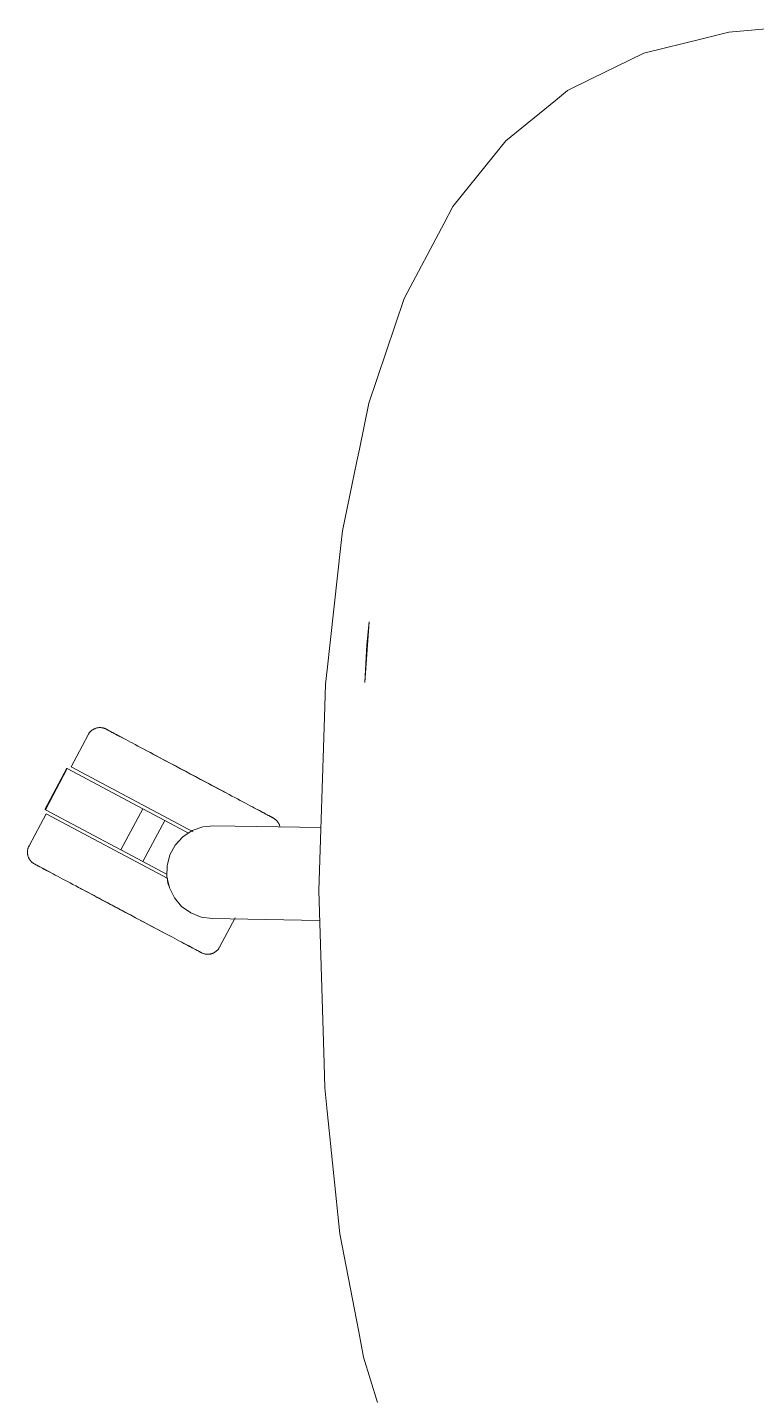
# Model space of a CAD drawing. Header units: millimetres. Extents: x 155927 to 326028, y -36033 to 97293.
# Drawn here: x 192658.7 to 192878.3, y 33412.3 to 33825.4 of the extents above; entities that cross this region are included whole.
import ezdxf

# ---------------------------------------------------------------- set-up
doc = ezdxf.new("R2010")
doc.units = ezdxf.units.MM
doc.header["$MEASUREMENT"] = 0
doc.layers.add('G-IMPT', color=8, linetype='CONTINUOUS', lineweight=9)
doc.layers.add('I-FURN', color=8, linetype='CONTINUOUS', lineweight=9)

msp = doc.modelspace()

# ---------------------------------------------------------------- linework, layer by layer
at = {"layer": 'G-IMPT'}
for p, q in [((192885.87, 33825.37), (192869.99, 33823.92)), ((192844.39, 33817.64), (192862.33, 33822.04)), ((192862.33, 33822.04), (192864.7, 33822.63)), ((192869.99, 33823.92), (192864.7, 33822.63)), ((192840.02, 33815.49), (192844.39, 33817.64)), ((192840.02, 33815.49), (192828.55, 33809.85)), ((192821.39, 33806.32), (192828.55, 33809.85)), ((192817.74, 33803.35), (192821.39, 33806.32)), ((192817.74, 33803.35), (192802.79, 33791.18)), ((192802.79, 33791.18), (192799.03, 33786.51)), ((192786.82, 33771.38), (192799.03, 33786.51)), ((192786.82, 33771.38), (192784.11, 33766.25)), ((192783.39, 33764.87), (192773.09, 33745.37)), ((192783.39, 33764.87), (192784.11, 33766.25)), ((192764.06, 33719.62), (192772.21, 33743.71)), ((192773.09, 33745.37), (192772.21, 33743.71)), ((192764.06, 33719.62), (192761.55, 33712.18)), ((192758.68, 33698.36), (192761.55, 33712.18)), ((192757.91, 33694.68), (192758.68, 33698.36)), ((192757.91, 33694.68), (192753.56, 33673.74)), ((192753.56, 33673.74), (192753.08, 33669.32)), ((192748.95, 33631.87), (192753.08, 33669.32)), ((192760.35, 33628.04), (192761.6, 33646.32)), ((192761.6, 33646.32), (192760.98, 33639.37)), ((192760.35, 33628.04), (192760.98, 33639.37)), ((192748.95, 33631.87), (192748.47, 33627.5)), ((192748.14, 33617.56), (192748.47, 33627.5)), ((192748.14, 33617.56), (192746.44, 33565.38)), ((192746.44, 33565.38), (192748.06, 33513.21)), ((192748.06, 33513.21), (192748.28, 33505.95)), ((192749.01, 33498.89), (192748.28, 33505.95)), ((192752.83, 33461.9), (192749.01, 33498.89)), ((192752.83, 33461.9), (192752.92, 33461.43)), ((192757.79, 33436.06), (192752.92, 33461.43)), ((192757.79, 33436.06), (192758.49, 33432.39)), ((192759.95, 33424.79), (192758.49, 33432.39)), ((192764.15, 33411.18), (192759.95, 33424.79))]:
    msp.add_line(p, q, dxfattribs=at)
at = {"layer": 'I-FURN'}
for p, q in [((192678.13, 33613.64), (192678.26, 33613.74)), ((192678.26, 33613.74), (192678.4, 33613.82)), ((192678.4, 33613.82), (192678.54, 33613.91)), ((192678.54, 33613.91), (192678.68, 33613.98)), ((192678.68, 33613.98), (192678.82, 33614.06)), ((192678.82, 33614.06), (192678.97, 33614.12)), ((192678.97, 33614.12), (192679.12, 33614.18)), ((192679.12, 33614.18), (192679.27, 33614.24)), ((192679.27, 33614.24), (192679.42, 33614.28)), ((192679.42, 33614.28), (192679.58, 33614.33)), ((192679.58, 33614.33), (192679.74, 33614.36)), ((192679.74, 33614.36), (192679.9, 33614.39)), ((192679.9, 33614.39), (192680.05, 33614.41)), ((192680.05, 33614.41), (192680.22, 33614.43)), ((192680.22, 33614.43), (192680.38, 33614.44)), ((192680.38, 33614.44), (192680.54, 33614.44)), ((192680.54, 33614.44), (192680.7, 33614.44)), ((192680.7, 33614.44), (192680.86, 33614.43)), ((192680.86, 33614.43), (192681.02, 33614.42)), ((192681.02, 33614.42), (192681.18, 33614.39)), ((192681.18, 33614.39), (192681.34, 33614.37)), ((192681.34, 33614.37), (192681.5, 33614.33)), ((192681.5, 33614.33), (192681.65, 33614.29)), ((192681.65, 33614.29), (192681.81, 33614.24)), ((192681.81, 33614.24), (192681.96, 33614.19)), ((192681.96, 33614.19), (192682.11, 33614.13)), ((192682.11, 33614.13), (192682.25, 33614.06)), ((192682.25, 33614.06), (192682.4, 33613.99)), ((192682.4, 33613.99), (192682.44, 33613.97)), ((192682.44, 33613.97), (192682.46, 33613.96)), ((192682.49, 33613.95), (192682.44, 33613.97)), ((192682.44, 33613.97), (192682.44, 33613.97)), ((192682.46, 33613.96), (192682.52, 33613.93)), ((192682.57, 33613.9), (192682.49, 33613.95)), ((192682.52, 33613.93), (192682.62, 33613.88)), ((192682.69, 33613.84), (192682.57, 33613.9)), ((192682.62, 33613.88), (192682.76, 33613.8)), ((192682.85, 33613.75), (192682.69, 33613.84)), ((192682.76, 33613.8), (192682.94, 33613.71)), ((192683.05, 33613.65), (192682.85, 33613.75)), ((192682.94, 33613.71), (192683.16, 33613.59)), ((192676.99, 33612.31), (192671.84, 33602.62)), ((192676.99, 33612.31), (192677.07, 33612.45)), ((192677.07, 33612.45), (192677.15, 33612.58)), ((192677.15, 33612.58), (192677.24, 33612.72)), ((192677.24, 33612.72), (192677.33, 33612.85)), ((192677.33, 33612.85), (192677.43, 33612.97)), ((192677.43, 33612.97), (192677.54, 33613.1)), ((192677.54, 33613.1), (192677.65, 33613.22)), ((192677.65, 33613.22), (192677.76, 33613.33)), ((192677.76, 33613.33), (192677.88, 33613.44)), ((192677.88, 33613.44), (192678, 33613.54)), ((192678, 33613.54), (192678.13, 33613.64)), ((192683.29, 33613.52), (192683.05, 33613.65)), ((192683.16, 33613.59), (192683.42, 33613.45)), ((192683.57, 33613.37), (192683.29, 33613.52)), ((192683.42, 33613.45), (192683.71, 33613.29)), ((192683.89, 33613.2), (192683.57, 33613.37)), ((192683.71, 33613.29), (192684.05, 33613.12)), ((192684.25, 33613.01), (192683.89, 33613.2)), ((192684.05, 33613.12), (192684.42, 33612.92)), ((192684.64, 33612.8), (192684.25, 33613.01)), ((192684.42, 33612.92), (192684.83, 33612.7)), ((192685.07, 33612.57), (192684.64, 33612.8)), ((192684.83, 33612.7), (192685.28, 33612.46)), ((192685.53, 33612.33), (192685.07, 33612.57)), ((192685.28, 33612.46), (192685.76, 33612.21)), ((192686.04, 33612.06), (192685.53, 33612.33)), ((192685.76, 33612.21), (192686.28, 33611.93)), ((192686.57, 33611.77), (192686.04, 33612.06)), ((192686.28, 33611.93), (192686.83, 33611.64)), ((192687.14, 33611.47), (192686.57, 33611.77)), ((192686.83, 33611.64), (192687.41, 33611.33)), ((192687.74, 33611.15), (192687.14, 33611.47)), ((192688.37, 33610.82), (192687.74, 33611.15)), ((192689.04, 33610.46), (192688.37, 33610.82)), ((192689.73, 33610.09), (192689.04, 33610.46)), ((192690.46, 33609.71), (192689.73, 33610.09)), ((192691.2, 33609.31), (192690.46, 33609.71)), ((192691.98, 33608.9), (192691.2, 33609.31)), ((192692.78, 33608.47), (192691.98, 33608.9)), ((192693.61, 33608.03), (192692.78, 33608.47)), ((192693.16, 33608.27), (192693.99, 33607.83)), ((192694.45, 33607.58), (192693.61, 33608.03)), ((192693.99, 33607.83), (192694.85, 33607.37)), ((192695.32, 33607.12), (192694.45, 33607.58)), ((192694.85, 33607.37), (192695.73, 33606.91)), ((192696.21, 33606.65), (192695.32, 33607.12)), ((192695.73, 33606.91), (192696.62, 33606.43)), ((192697.11, 33606.17), (192696.21, 33606.65)), ((192696.62, 33606.43), (192697.54, 33605.94)), ((192698.04, 33605.68), (192697.11, 33606.17)), ((192697.54, 33605.94), (192698.47, 33605.45)), ((192698.97, 33605.18), (192698.04, 33605.68)), ((192698.47, 33605.45), (192699.41, 33604.95)), ((192670.54, 33602.18), (192663.97, 33589.81)), ((192664.14, 33589.72), (192670.71, 33602.08)), ((192670.71, 33602.08), (192693.42, 33590.01)), ((192708.59, 33583.08), (192671.84, 33602.62)), ((192699.93, 33604.67), (192698.97, 33605.18)), ((192699.41, 33604.95), (192700.37, 33604.44)), ((192700.89, 33604.16), (192699.93, 33604.67)), ((192700.37, 33604.44), (192701.34, 33603.92)), ((192701.86, 33603.64), (192700.89, 33604.16)), ((192701.34, 33603.92), (192702.32, 33603.4)), ((192702.85, 33603.12), (192701.86, 33603.64)), ((192702.32, 33603.4), (192703.3, 33602.88)), ((192703.84, 33602.59), (192702.85, 33603.12)), ((192703.3, 33602.88), (192704.3, 33602.35)), ((192704.84, 33602.06), (192703.84, 33602.59)), ((192704.3, 33602.35), (192705.3, 33601.82)), ((192705.84, 33601.53), (192704.84, 33602.06)), ((192705.3, 33601.82), (192706.3, 33601.29)), ((192706.84, 33601), (192705.84, 33601.53)), ((192706.3, 33601.29), (192707.3, 33600.75)), ((192707.85, 33600.46), (192706.84, 33601)), ((192707.3, 33600.75), (192708.31, 33600.22)), ((192708.85, 33599.93), (192707.85, 33600.46)), ((192708.31, 33600.22), (192709.31, 33599.68)), ((192709.85, 33599.39), (192708.85, 33599.93)), ((192709.31, 33599.68), (192710.31, 33599.15)), ((192710.85, 33598.86), (192709.85, 33599.39)), ((192710.31, 33599.15), (192711.31, 33598.62)), ((192711.85, 33598.33), (192710.85, 33598.86)), ((192711.31, 33598.62), (192712.3, 33598.09)), ((192712.83, 33597.81), (192711.85, 33598.33)), ((192712.3, 33598.09), (192713.29, 33597.57)), ((192713.81, 33597.29), (192712.83, 33597.81)), ((192713.29, 33597.57), (192714.26, 33597.05)), ((192714.78, 33596.77), (192713.81, 33597.29)), ((192714.26, 33597.05), (192715.22, 33596.54)), ((192715.74, 33596.27), (192714.78, 33596.77)), ((192715.22, 33596.54), (192716.18, 33596.03)), ((192716.68, 33595.76), (192715.74, 33596.27)), ((192716.18, 33596.03), (192717.11, 33595.53)), ((192717.61, 33595.27), (192716.68, 33595.76)), ((192717.11, 33595.53), (192718.04, 33595.04)), ((192718.53, 33594.78), (192717.61, 33595.27)), ((192718.04, 33595.04), (192718.94, 33594.56)), ((192719.42, 33594.31), (192718.53, 33594.78)), ((192720.3, 33593.84), (192719.42, 33594.31)), ((192721.16, 33593.38), (192720.3, 33593.84)), ((192721.99, 33592.94), (192721.16, 33593.38)), ((192686.85, 33577.65), (192664.14, 33589.72)), ((192686.85, 33577.65), (192693.42, 33590.01)), ((192693.42, 33590.01), (192700.06, 33586.48)), ((192722.8, 33592.51), (192721.99, 33592.94)), ((192723.59, 33592.09), (192722.8, 33592.51)), ((192724.35, 33591.69), (192723.59, 33592.09)), ((192725.09, 33591.29), (192724.35, 33591.69)), ((192725.8, 33590.92), (192725.09, 33591.29)), ((192726.47, 33590.56), (192725.8, 33590.92)), ((192727.12, 33590.21), (192726.47, 33590.56)), ((192727.74, 33589.89), (192727.12, 33590.21)), ((192728.32, 33589.58), (192727.74, 33589.89)), ((192728.01, 33589.74), (192728.58, 33589.44)), ((192728.87, 33589.28), (192728.32, 33589.58)), ((192728.58, 33589.44), (192729.11, 33589.15)), ((192729.39, 33589.01), (192728.87, 33589.28)), ((192729.11, 33589.15), (192729.62, 33588.89)), ((192729.87, 33588.75), (192729.39, 33589.01)), ((192664.33, 33588.49), (192659.18, 33578.81)), ((192701.04, 33568.97), (192664.33, 33588.49)), ((192693.49, 33574.12), (192700.06, 33586.48)), ((192700.06, 33586.48), (192707.21, 33582.68)), ((192711.51, 33584.55), (192714.87, 33584.9)), ((192714.87, 33584.9), (192747.06, 33584.34)), ((192729.62, 33588.89), (192730.08, 33588.64)), ((192730.32, 33588.51), (192729.87, 33588.75)), ((192730.08, 33588.64), (192730.51, 33588.41)), ((192730.73, 33588.3), (192730.32, 33588.51)), ((192730.51, 33588.41), (192730.9, 33588.2)), ((192731.1, 33588.1), (192730.73, 33588.3)), ((192730.9, 33588.2), (192731.26, 33588.01)), ((192731.44, 33587.92), (192731.1, 33588.1)), ((192731.26, 33588.01), (192731.58, 33587.84)), ((192731.73, 33587.76), (192731.44, 33587.92)), ((192731.58, 33587.84), (192731.86, 33587.7)), ((192731.99, 33587.62), (192731.73, 33587.76)), ((192731.86, 33587.7), (192732.1, 33587.57)), ((192732.21, 33587.51), (192731.99, 33587.62)), ((192732.1, 33587.57), (192732.3, 33587.46)), ((192732.39, 33587.41), (192732.21, 33587.51)), ((192732.3, 33587.46), (192732.46, 33587.37)), ((192732.53, 33587.34), (192732.39, 33587.41)), ((192732.46, 33587.37), (192732.58, 33587.31)), ((192732.63, 33587.28), (192732.53, 33587.34)), ((192732.58, 33587.31), (192732.66, 33587.27)), ((192732.69, 33587.25), (192732.63, 33587.28)), ((192732.66, 33587.27), (192732.71, 33587.24)), ((192732.71, 33587.24), (192732.69, 33587.25)), ((192732.71, 33587.24), (192732.85, 33587.16)), ((192732.71, 33587.24), (192732.71, 33587.24)), ((192732.85, 33587.16), (192732.99, 33587.08)), ((192732.99, 33587.08), (192733.12, 33586.99)), ((192733.12, 33586.99), (192733.26, 33586.89)), ((192733.26, 33586.89), (192733.38, 33586.79)), ((192733.38, 33586.79), (192733.5, 33586.69)), ((192733.5, 33586.69), (192733.62, 33586.58)), ((192733.62, 33586.58), (192733.74, 33586.46)), ((192733.74, 33586.46), (192733.84, 33586.35)), ((192733.84, 33586.35), (192733.95, 33586.22)), ((192733.95, 33586.22), (192734.05, 33586.1)), ((192734.05, 33586.1), (192734.14, 33585.96)), ((192734.14, 33585.96), (192734.23, 33585.83)), ((192734.23, 33585.83), (192734.31, 33585.69)), ((192734.31, 33585.69), (192734.39, 33585.55)), ((192734.39, 33585.55), (192734.46, 33585.41)), ((192734.46, 33585.41), (192734.53, 33585.26)), ((192734.53, 33585.26), (192734.59, 33585.11)), ((192734.59, 33585.11), (192734.64, 33584.96)), ((192734.64, 33584.96), (192734.69, 33584.8)), ((192734.69, 33584.8), (192734.73, 33584.65)), ((192703.25, 33579.05), (192705.53, 33581.54)), ((192705.53, 33581.54), (192708.34, 33583.41)), ((192708.34, 33583.41), (192711.51, 33584.55)), ((192734.73, 33584.65), (192734.77, 33584.49)), ((192658.7, 33576.91), (192658.71, 33577.07)), ((192658.71, 33576.75), (192658.7, 33576.91)), ((192658.71, 33577.07), (192658.72, 33577.23)), ((192658.72, 33576.58), (192658.71, 33576.75)), ((192658.72, 33577.23), (192658.73, 33577.39)), ((192658.73, 33576.42), (192658.72, 33576.58)), ((192658.73, 33577.39), (192658.75, 33577.55)), ((192658.75, 33577.55), (192658.78, 33577.71)), ((192658.78, 33577.71), (192658.82, 33577.86)), ((192658.82, 33577.86), (192658.86, 33578.02)), ((192658.86, 33578.02), (192658.91, 33578.17)), ((192658.91, 33578.17), (192658.96, 33578.33)), ((192658.96, 33578.33), (192659.02, 33578.48)), ((192659.02, 33578.48), (192659.08, 33578.62)), ((192659.08, 33578.62), (192659.16, 33578.77)), ((192659.16, 33578.77), (192659.18, 33578.81)), ((192693.49, 33574.12), (192686.85, 33577.65)), ((192701.63, 33576.1), (192703.25, 33579.05)), ((192658.76, 33576.26), (192658.73, 33576.42)), ((192658.79, 33576.11), (192658.76, 33576.26)), ((192658.82, 33575.95), (192658.79, 33576.11)), ((192658.86, 33575.79), (192658.82, 33575.95)), ((192658.91, 33575.64), (192658.86, 33575.79)), ((192658.97, 33575.49), (192658.91, 33575.64)), ((192659.03, 33575.34), (192658.97, 33575.49)), ((192659.09, 33575.19), (192659.03, 33575.34)), ((192659.16, 33575.05), (192659.09, 33575.19)), ((192659.24, 33574.91), (192659.16, 33575.05)), ((192659.32, 33574.77), (192659.24, 33574.91)), ((192659.41, 33574.63), (192659.32, 33574.77)), ((192659.51, 33574.5), (192659.41, 33574.63)), ((192659.61, 33574.37), (192659.51, 33574.5)), ((192659.71, 33574.25), (192659.61, 33574.37)), ((192659.82, 33574.13), (192659.71, 33574.25)), ((192659.93, 33574.02), (192659.82, 33574.13)), ((192660.05, 33573.91), (192659.93, 33574.02)), ((192660.17, 33573.8), (192660.05, 33573.91)), ((192660.3, 33573.7), (192660.17, 33573.8)), ((192660.43, 33573.61), (192660.3, 33573.7)), ((192660.56, 33573.52), (192660.43, 33573.61)), ((192660.7, 33573.44), (192660.56, 33573.52)), ((192660.84, 33573.36), (192660.7, 33573.44)), ((192660.85, 33573.35), (192660.84, 33573.36)), ((192660.84, 33573.36), (192660.86, 33573.35)), ((192660.89, 33573.33), (192660.85, 33573.35)), ((192660.86, 33573.35), (192660.92, 33573.31)), ((192660.97, 33573.29), (192660.89, 33573.33)), ((192660.92, 33573.31), (192661.02, 33573.26)), ((192661.09, 33573.22), (192660.97, 33573.29)), ((192661.02, 33573.26), (192661.16, 33573.19)), ((192661.26, 33573.14), (192661.09, 33573.22)), ((192661.16, 33573.19), (192661.34, 33573.09)), ((192661.46, 33573.03), (192661.26, 33573.14)), ((192661.34, 33573.09), (192661.56, 33572.97)), ((192661.7, 33572.9), (192661.46, 33573.03)), ((192661.56, 33572.97), (192661.82, 33572.84)), ((192661.98, 33572.75), (192661.7, 33572.9)), ((192661.82, 33572.84), (192662.12, 33572.68)), ((192662.29, 33572.58), (192661.98, 33572.75)), ((192662.12, 33572.68), (192662.45, 33572.5)), ((192662.65, 33572.4), (192662.29, 33572.58)), ((192662.45, 33572.5), (192662.83, 33572.3)), ((192663.04, 33572.19), (192662.65, 33572.4)), ((192700.64, 33570.32), (192693.49, 33574.12)), ((192700.71, 33569.46), (192700.76, 33572.83)), ((192700.76, 33572.83), (192701.63, 33576.1)), ((192662.83, 33572.3), (192663.24, 33572.08)), ((192663.47, 33571.96), (192663.04, 33572.19)), ((192663.24, 33572.08), (192663.68, 33571.85)), ((192663.94, 33571.71), (192663.47, 33571.96)), ((192663.68, 33571.85), (192664.16, 33571.59)), ((192664.44, 33571.44), (192663.94, 33571.71)), ((192664.16, 33571.59), (192664.68, 33571.32)), ((192664.97, 33571.16), (192664.44, 33571.44)), ((192664.68, 33571.32), (192665.23, 33571.02)), ((192665.54, 33570.86), (192664.97, 33571.16)), ((192665.23, 33571.02), (192665.82, 33570.71)), ((192665.82, 33570.71), (192666.43, 33570.38)), ((192666.43, 33570.38), (192667.08, 33570.04)), ((192667.08, 33570.04), (192667.76, 33569.68)), ((192667.76, 33569.68), (192668.47, 33569.3)), ((192668.47, 33569.3), (192669.2, 33568.91)), ((192669.2, 33568.91), (192669.96, 33568.51)), ((192669.96, 33568.51), (192670.75, 33568.09)), ((192701.46, 33566.17), (192700.71, 33569.46)), ((192670.75, 33568.09), (192671.56, 33567.66)), ((192671.56, 33567.66), (192672.4, 33567.21)), ((192672.4, 33567.21), (192673.25, 33566.76)), ((192673.25, 33566.76), (192674.13, 33566.29)), ((192674.13, 33566.29), (192675.03, 33565.81)), ((192675.52, 33565.55), (192674.61, 33566.03)), ((192675.03, 33565.81), (192675.94, 33565.33)), ((192676.44, 33565.06), (192675.52, 33565.55)), ((192675.94, 33565.33), (192676.87, 33564.83)), ((192677.38, 33564.56), (192676.44, 33565.06)), ((192676.87, 33564.83), (192677.81, 33564.33)), ((192678.33, 33564.06), (192677.38, 33564.56)), ((192677.81, 33564.33), (192678.77, 33563.82)), ((192702.97, 33563.16), (192701.46, 33566.17)), ((192679.29, 33563.55), (192678.33, 33564.06)), ((192678.77, 33563.82), (192679.74, 33563.31)), ((192680.27, 33563.03), (192679.29, 33563.55)), ((192679.74, 33563.31), (192680.72, 33562.79)), ((192681.25, 33562.5), (192680.27, 33563.03)), ((192680.72, 33562.79), (192681.71, 33562.26)), ((192682.24, 33561.98), (192681.25, 33562.5)), ((192681.71, 33562.26), (192682.7, 33561.73)), ((192683.24, 33561.45), (192682.24, 33561.98)), ((192682.7, 33561.73), (192683.7, 33561.2)), ((192684.24, 33560.92), (192683.24, 33561.45)), ((192683.7, 33561.2), (192684.7, 33560.67)), ((192685.25, 33560.38), (192684.24, 33560.92)), ((192684.7, 33560.67), (192685.71, 33560.14)), ((192686.25, 33559.85), (192685.25, 33560.38)), ((192685.71, 33560.14), (192686.71, 33559.6)), ((192705.16, 33560.6), (192702.97, 33563.16)), ((192707.91, 33558.63), (192705.16, 33560.6)), ((192687.26, 33559.31), (192686.25, 33559.85)), ((192686.71, 33559.6), (192687.72, 33559.07)), ((192688.26, 33558.78), (192687.26, 33559.31)), ((192687.72, 33559.07), (192688.72, 33558.53)), ((192689.26, 33558.25), (192688.26, 33558.78)), ((192688.72, 33558.53), (192689.72, 33558)), ((192690.25, 33557.72), (192689.26, 33558.25)), ((192689.72, 33558), (192690.71, 33557.48)), ((192691.24, 33557.19), (192690.25, 33557.72)), ((192690.71, 33557.48), (192691.69, 33556.95)), ((192692.22, 33556.67), (192691.24, 33557.19)), ((192691.69, 33556.95), (192692.66, 33556.44)), ((192693.19, 33556.16), (192692.22, 33556.67)), ((192692.66, 33556.44), (192693.63, 33555.92)), ((192694.14, 33555.65), (192693.19, 33556.16)), ((192693.63, 33555.92), (192694.58, 33555.42)), ((192711.04, 33557.38), (192707.91, 33558.63)), ((192714.38, 33556.91), (192711.04, 33557.38)), ((192746.72, 33556.35), (192714.38, 33556.91)), ((192716.57, 33548.29), (192721.27, 33557.13)), ((192695.09, 33555.15), (192694.14, 33555.65)), ((192694.58, 33555.42), (192695.52, 33554.92)), ((192696.02, 33554.65), (192695.09, 33555.15)), ((192695.52, 33554.92), (192696.44, 33554.43)), ((192696.93, 33554.17), (192696.02, 33554.65)), ((192696.44, 33554.43), (192697.35, 33553.95)), ((192697.83, 33553.69), (192696.93, 33554.17)), ((192697.35, 33553.95), (192698.23, 33553.48)), ((192698.7, 33553.22), (192697.83, 33553.69)), ((192698.23, 33553.48), (192699.1, 33553.01)), ((192699.56, 33552.77), (192698.7, 33553.22)), ((192699.1, 33553.01), (192699.95, 33552.56)), ((192700.4, 33552.33), (192699.56, 33552.77)), ((192699.95, 33552.56), (192700.77, 33552.13)), ((192700.77, 33552.13), (192701.57, 33551.7)), ((192701.57, 33551.7), (192702.35, 33551.29)), ((192702.35, 33551.29), (192703.1, 33550.89)), ((192703.1, 33550.89), (192703.82, 33550.5)), ((192703.82, 33550.5), (192704.52, 33550.14)), ((192704.52, 33550.14), (192705.18, 33549.78)), ((192705.18, 33549.78), (192705.81, 33549.45)), ((192705.81, 33549.45), (192706.41, 33549.13)), ((192706.73, 33548.96), (192706.14, 33549.27)), ((192706.41, 33549.13), (192706.98, 33548.82)), ((192707.28, 33548.67), (192706.73, 33548.96)), ((192706.98, 33548.82), (192707.52, 33548.54)), ((192707.79, 33548.39), (192707.28, 33548.67)), ((192707.52, 33548.54), (192708.02, 33548.27)), ((192708.28, 33548.14), (192707.79, 33548.39)), ((192708.02, 33548.27), (192708.49, 33548.02)), ((192708.72, 33547.9), (192708.28, 33548.14)), ((192708.49, 33548.02), (192708.92, 33547.8)), ((192709.13, 33547.68), (192708.72, 33547.9)), ((192708.92, 33547.8), (192709.31, 33547.59)), ((192709.51, 33547.48), (192709.13, 33547.68)), ((192716.12, 33547.62), (192716.02, 33547.5)), ((192716.22, 33547.75), (192716.12, 33547.62)), ((192716.32, 33547.88), (192716.22, 33547.75)), ((192716.4, 33548.01), (192716.32, 33547.88)), ((192716.49, 33548.15), (192716.4, 33548.01)), ((192716.57, 33548.29), (192716.49, 33548.15)), ((192709.31, 33547.59), (192709.66, 33547.4)), ((192709.84, 33547.3), (192709.51, 33547.48)), ((192709.66, 33547.4), (192709.98, 33547.23)), ((192710.14, 33547.15), (192709.84, 33547.3)), ((192709.98, 33547.23), (192710.26, 33547.08)), ((192710.4, 33547.01), (192710.14, 33547.15)), ((192710.26, 33547.08), (192710.5, 33546.95)), ((192710.62, 33546.89), (192710.4, 33547.01)), ((192710.5, 33546.95), (192710.7, 33546.84)), ((192710.8, 33546.8), (192710.62, 33546.89)), ((192710.7, 33546.84), (192710.87, 33546.76)), ((192710.94, 33546.72), (192710.8, 33546.8)), ((192710.87, 33546.76), (192710.99, 33546.69)), ((192711.04, 33546.67), (192710.94, 33546.72)), ((192710.99, 33546.69), (192711.07, 33546.65)), ((192711.1, 33546.64), (192711.04, 33546.67)), ((192711.07, 33546.65), (192711.11, 33546.63)), ((192711.12, 33546.63), (192711.1, 33546.64)), ((192711.11, 33546.63), (192711.12, 33546.63)), ((192711.16, 33546.6), (192711.12, 33546.63)), ((192711.3, 33546.53), (192711.16, 33546.6)), ((192711.45, 33546.47), (192711.3, 33546.53)), ((192711.6, 33546.41), (192711.45, 33546.47)), ((192711.75, 33546.36), (192711.6, 33546.41)), ((192711.9, 33546.31), (192711.75, 33546.36)), ((192712.06, 33546.27), (192711.9, 33546.31)), ((192712.22, 33546.23), (192712.06, 33546.27)), ((192712.37, 33546.2), (192712.22, 33546.23)), ((192712.53, 33546.18), (192712.37, 33546.2)), ((192712.7, 33546.17), (192712.53, 33546.18)), ((192712.86, 33546.16), (192712.7, 33546.17)), ((192713.02, 33546.15), (192712.86, 33546.16)), ((192713.18, 33546.16), (192713.02, 33546.15)), ((192713.34, 33546.17), (192713.18, 33546.16)), ((192713.5, 33546.18), (192713.34, 33546.17)), ((192713.66, 33546.21), (192713.5, 33546.18)), ((192713.82, 33546.24), (192713.66, 33546.21)), ((192713.97, 33546.27), (192713.82, 33546.24)), ((192714.13, 33546.31), (192713.97, 33546.27)), ((192714.28, 33546.36), (192714.13, 33546.31)), ((192714.44, 33546.41), (192714.28, 33546.36)), ((192714.59, 33546.47), (192714.44, 33546.41)), ((192714.73, 33546.54), (192714.59, 33546.47)), ((192714.88, 33546.61), (192714.73, 33546.54)), ((192715.02, 33546.69), (192714.88, 33546.61)), ((192715.16, 33546.77), (192715.02, 33546.69)), ((192715.29, 33546.86), (192715.16, 33546.77)), ((192715.42, 33546.96), (192715.29, 33546.86)), ((192715.55, 33547.06), (192715.42, 33546.96)), ((192715.67, 33547.16), (192715.55, 33547.06)), ((192715.79, 33547.27), (192715.67, 33547.16)), ((192715.91, 33547.38), (192715.79, 33547.27)), ((192716.02, 33547.5), (192715.91, 33547.38))]:
    msp.add_line(p, q, dxfattribs=at)
msp.add_arc((192714.44, 33570.91), 13.81, 192.3473, 197.336, dxfattribs=at)
msp.add_open_spline([(192701.11, 33567.27), (192701, 33567.69), (192700.92, 33568.12), (192700.87, 33568.56)], degree=3, dxfattribs=at)

doc.saveas('drawing.dxf')
